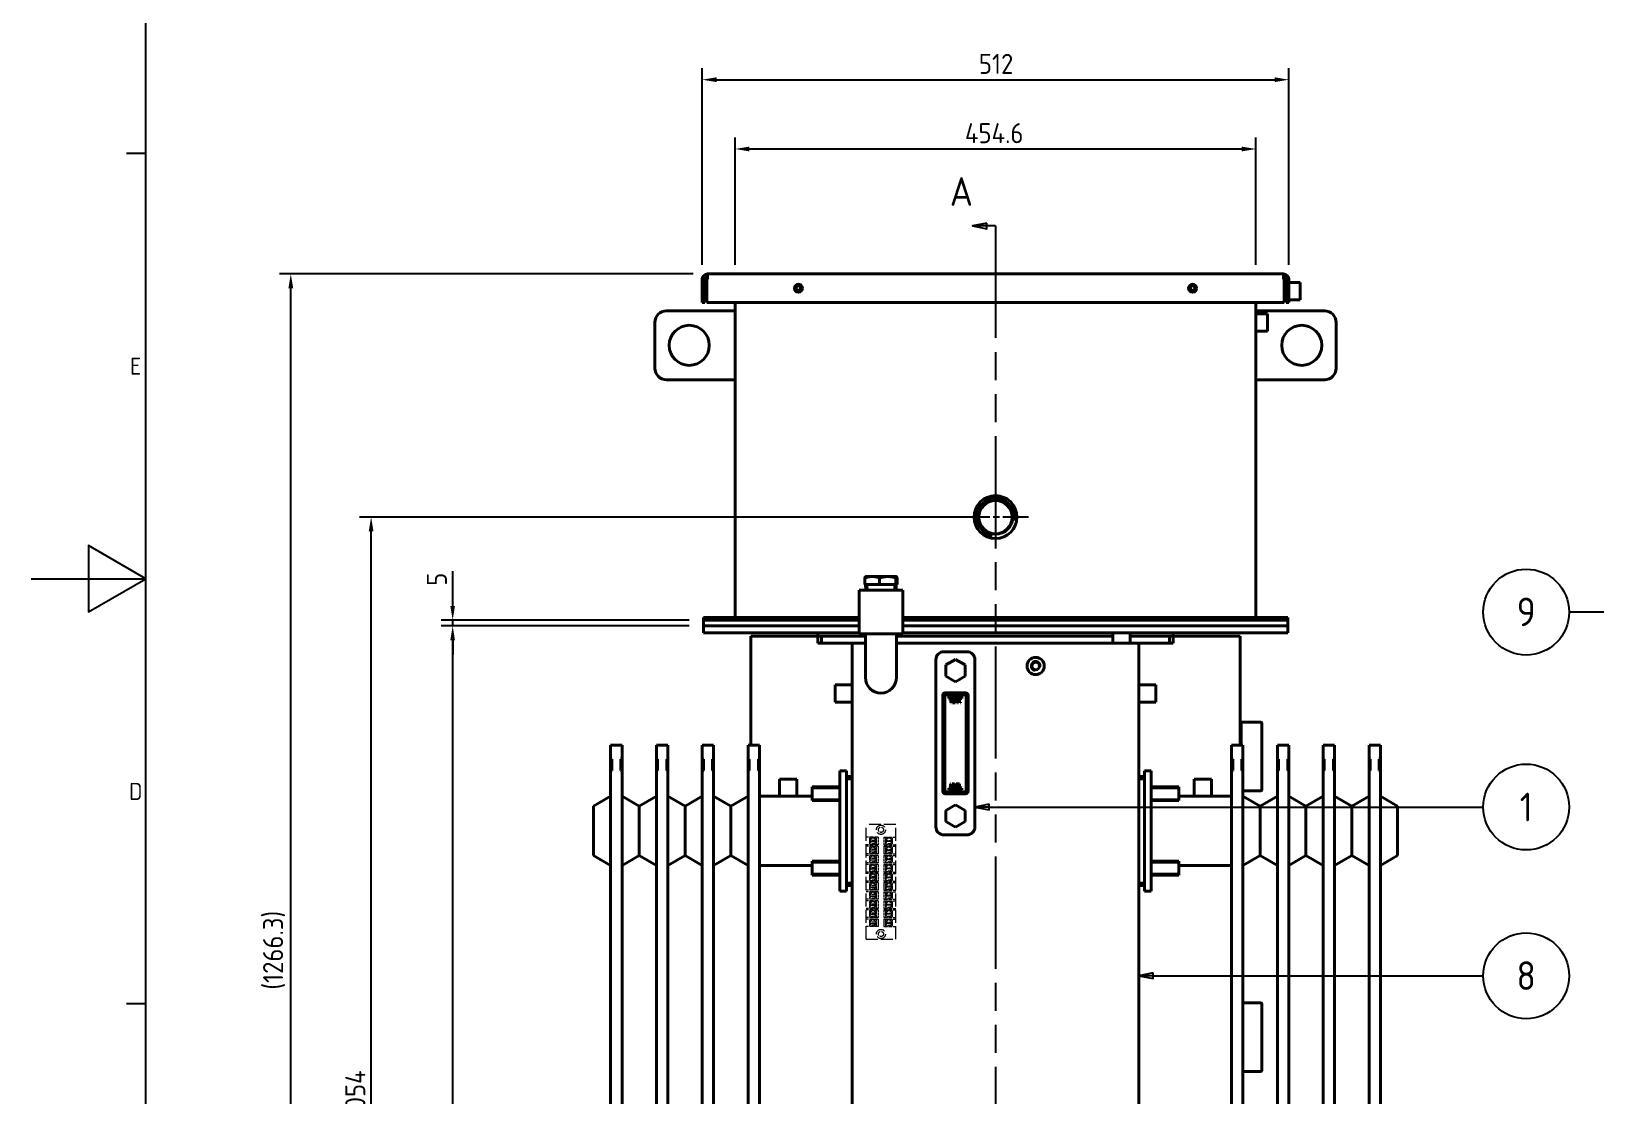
# Model space of a CAD drawing. Header units: millimetres. Extents: x 0 to 4205, y 0 to 2970.
# Drawn here: x 0 to 1365, y 1034 to 1963 of the extents above; entities that cross this region are included whole.
import ezdxf

# ---------------------------------------------------------------- set-up
doc = ezdxf.new("R2010")
doc.units = ezdxf.units.MM
doc.header["$LTSCALE"] = 5
for name, pattern in [('CHAIN', [0.3543, 0.2362, -0.0295, 0.0591, -0.0295]), ('DASHED', [0.2067, 0.1654, -0.0413]), ('DOUBLE_DASH_CHAIN', [1.2403, 0.6614, -0.0827, 0.1654, -0.0827, 0.1654, -0.0827])]:
    doc.linetypes.add(name, pattern=pattern)
doc.layers.get('0').update_dxf_attribs({"color": 3, "lineweight": 25})
for name, color, linetype, lineweight in [('가려진 것(ISO)', 2, 'DASHED', 18), ('가시적인 것(ISO)', 3, 'Continuous', 40), ('가시적인 좁은 것(ISO)', 3, 'Continuous', 35), ('경계(ISO)', 7, 'Continuous', 25), ('기호(ISO)', 5, 'Continuous', 25), ('단면선(ISO)', 7, 'CHAIN', 25), ('중심 표식(ISO)', 1, 'Continuous', 25), ('치수(ISO)', 2, 'Continuous', 25)]:
    doc.layers.add(name, color=color, linetype=linetype, lineweight=lineweight)
doc.styles.add('문자 텍스트_M2B', font='isocp.shx')
doc.styles.add('부품번호텍스트_PSTEK_POSCO', font='isocp.shx')
doc.styles.add('치수 텍스트_PSTEK_POSCO', font='isocp.shx')
doc.dimstyles.new('치수_PSTEK_POSCO', dxfattribs={"dimscale": 5, "dimtxt": 3.5, "dimasz": 2.5, "dimexe": 2, "dimexo": 2.5, "dimgap": 1, "dimtad": 1, "dimrnd": 1e-08, "dimdsep": 46, "dimtxsty": '치수 텍스트_PSTEK_POSCO', "dimcen": 0.09, "dimdle": 10, "dimclrd": 7, "dimclre": 7, "dimclrt": 2, "dimadec": 1, "dimazin": 2, "dimtfac": 1, "dimtmove": 0, "dimatfit": 3, "dimfxl": 0, "dimtolj": 1, "dimlwd": -1, "dimlwe": -1, "dimarcsym": 0})

# ---------------------------------------------------------------- blocks, each defined once
blk = doc.blocks.new('경계 Default Border')
at = {"layer": '경계(ISO)'}
for p, q in [((20, 371.25), (16.6, 371.25)), ((20, 222.75), (16.6, 222.75))]:
    blk.add_line(p, q, dxfattribs=at)
at = {"layer": '경계(ISO)', "flags": 128}
for points in [[(20, 20), (20, 574), (821, 574), (821, 20), (20, 20)], [(0, 297), (20, 297), (10, 302.77), (10, 291.23), (20, 297)]]:
    blk.add_lwpolyline(points, dxfattribs=at)
at = {"layer": '경계(ISO)', "color": 2, "char_height": 3, "attachment_point": 7, "style": '문자 텍스트_M2B'}
for s, insert in [('E', (17.24, 332.6)), ('D', (17.08, 258.35))]:
    blk.add_mtext(s, dxfattribs=dict(at, insert=insert))
blk = doc.blocks.new('2dTransSection0')
at = {"layer": '단면선(ISO)', "linetype": 'Continuous'}
for p, q in [((166.82, 359.11), (164.32, 358.61)), ((166.82, 358.61), (164.32, 358.61)), ((164.32, 358.61), (166.82, 358.11)), ((166.82, 358.11), (166.82, 359.11)), ((168.32, 358.61), (166.82, 358.61)), ((168.32, 358.61), (168.32, 354.65)), ((168.32, 94.29), (168.32, 90.32)), ((166.82, 90.82), (164.32, 90.32)), ((166.82, 90.32), (164.32, 90.32)), ((164.32, 90.32), (166.82, 89.82)), ((166.82, 89.82), (166.82, 90.82)), ((168.32, 90.32), (166.82, 90.32))]:
    blk.add_line(p, q, dxfattribs=at)
at = {"layer": '단면선(ISO)', "linetype": 'DOUBLE_DASH_CHAIN', "ltscale": 5.919828}
blk.add_line((168.32, 358.61), (168.32, 90.32), dxfattribs=at)
at = {"layer": '단면선(ISO)', "linetype": 'Continuous', "flags": 128}
for points in [[(166.82, 359.11), (164.32, 358.61), (166.82, 358.11), (166.82, 359.11)], [(166.82, 90.82), (164.32, 90.32), (166.82, 89.82), (166.82, 90.82)]]:
    blk.add_lwpolyline(points, dxfattribs=at)
at = {"layer": '단면선(ISO)'}
for points in [[(166.82, 359.11), (164.32, 358.61), (166.82, 358.11), (166.82, 359.11)], [(166.82, 90.82), (164.32, 90.32), (166.82, 89.82), (166.82, 90.82)]]:
    blk.add_solid(points, dxfattribs=at)
at = {"layer": '단면선(ISO)', "char_height": 5, "attachment_point": 7, "style": '부품번호텍스트_PSTEK_POSCO'}
for insert in [(160.34, 362.11), (159.72, 88.38)]:
    blk.add_mtext('A', dxfattribs=dict(at, insert=insert))
blk = doc.blocks.new('*D27')
at = {"layer": 'Defpoints', "color": 0, "transparency": 16777216}
for p in [(367.8, 1443.8), (586.6, 1443.8), (549.6, 574.8)]:
    blk.add_point(p, dxfattribs=at)
at = {"layer": '치수(ISO)', "color": 7, "transparency": 16777216}
for p, q in [((574.1, 1443.8), (357.8, 1443.8)), ((367.8, 587.3), (367.8, 1431.3)), ((537.1, 574.8), (357.8, 574.8))]:
    blk.add_line(p, q, dxfattribs=at)
for points in [[(365.7, 1431.3), (369.8, 1431.3), (367.8, 1443.8)], [(365.7, 587.3), (369.8, 587.3), (367.8, 574.8)]]:
    blk.add_solid(points, dxfattribs=at)
at = {"layer": '치수(ISO)', "color": 2, "transparency": 16777216, "insert": (354, 942.9), "char_height": 17.5, "attachment_point": 4, "rotation": 90, "style": '치수 텍스트_PSTEK_POSCO'}
blk.add_mtext('\\A1;869', dxfattribs=at)
blk = doc.blocks.new('*D28')
at = {"layer": 'Defpoints', "color": 0, "transparency": 16777216}
for p in [(367.8, 1448.8), (586.6, 1448.8), (586.6, 1443.8)]:
    blk.add_point(p, dxfattribs=at)
at = {"layer": '치수(ISO)', "color": 7, "transparency": 16777216}
for p, q in [((367.8, 1461.3), (367.8, 1491.5)), ((574.1, 1448.8), (357.8, 1448.8)), ((367.8, 1443.8), (367.8, 1448.8)), ((574.1, 1443.8), (357.8, 1443.8)), ((367.8, 1431.3), (367.8, 1418.8))]:
    blk.add_line(p, q, dxfattribs=at)
for points in [[(365.7, 1461.3), (369.8, 1461.3), (367.8, 1448.8)], [(365.7, 1431.3), (369.8, 1431.3), (367.8, 1443.8)]]:
    blk.add_solid(points, dxfattribs=at)
at = {"layer": '치수(ISO)', "color": 2, "transparency": 16777216, "insert": (354, 1478.8), "char_height": 17.5, "attachment_point": 4, "rotation": 90, "style": '치수 텍스트_PSTEK_POSCO'}
blk.add_mtext('\\A1;5', dxfattribs=at)
blk = doc.blocks.new('*D41')
at = {"layer": 'Defpoints', "color": 0, "transparency": 16777216}
for p in [(226.5, 1751.1), (590.2, 1751.1), (541.6, 484.8)]:
    blk.add_point(p, dxfattribs=at)
at = {"layer": '치수(ISO)', "color": 7, "transparency": 16777216}
for p, q in [((577.7, 1751.1), (216.5, 1751.1)), ((226.5, 497.3), (226.5, 1738.6)), ((529.1, 484.8), (216.5, 484.8))]:
    blk.add_line(p, q, dxfattribs=at)
for points in [[(224.4, 1738.6), (228.6, 1738.6), (226.5, 1751.1)], [(224.4, 497.3), (228.6, 497.3), (226.5, 484.8)]]:
    blk.add_solid(points, dxfattribs=at)
at = {"layer": '치수(ISO)', "color": 2, "transparency": 16777216, "insert": (211.9, 1126.2), "char_height": 17.5, "attachment_point": 4, "rotation": 90, "style": '치수 텍스트_PSTEK_POSCO'}
blk.add_mtext('\\A1;(1266.3)', dxfattribs=at)
blk = doc.blocks.new('*D43')
at = {"layer": 'Defpoints', "color": 0, "transparency": 16777216}
for p in [(1068.9, 1860.2), (614.3, 1746.5), (1068.9, 1746.5)]:
    blk.add_point(p, dxfattribs=at)
at = {"layer": '치수(ISO)', "color": 7, "transparency": 16777216}
for p, q in [((614.3, 1759), (614.3, 1870.2)), ((626.8, 1860.2), (1056.4, 1860.2)), ((1068.9, 1759), (1068.9, 1870.2))]:
    blk.add_line(p, q, dxfattribs=at)
for points in [[(626.8, 1862.3), (626.8, 1858.1), (614.3, 1860.2)], [(1056.4, 1862.3), (1056.4, 1858.1), (1068.9, 1860.2)]]:
    blk.add_solid(points, dxfattribs=at)
at = {"layer": '치수(ISO)', "color": 2, "transparency": 16777216, "insert": (814.9, 1874), "char_height": 17.5, "attachment_point": 4, "style": '치수 텍스트_PSTEK_POSCO'}
blk.add_mtext('\\A1;454.6', dxfattribs=at)
blk = doc.blocks.new('*D44')
at = {"layer": 'Defpoints', "color": 0, "transparency": 16777216}
for p in [(1097.6, 1920.7), (585.6, 1746.5), (1097.6, 1746.5)]:
    blk.add_point(p, dxfattribs=at)
at = {"layer": '치수(ISO)', "color": 7, "transparency": 16777216}
for p, q in [((585.6, 1759), (585.6, 1930.7)), ((1097.6, 1759), (1097.6, 1930.7)), ((598.1, 1920.7), (1085.1, 1920.7))]:
    blk.add_line(p, q, dxfattribs=at)
for points in [[(598.1, 1922.8), (598.1, 1918.6), (585.6, 1920.7)], [(1085.1, 1922.8), (1085.1, 1918.6), (1097.6, 1920.7)]]:
    blk.add_solid(points, dxfattribs=at)
at = {"layer": '치수(ISO)', "color": 2, "transparency": 16777216, "insert": (827.1, 1934.5), "char_height": 17.5, "attachment_point": 4, "style": '치수 텍스트_PSTEK_POSCO'}
blk.add_mtext('\\A1;512', dxfattribs=at)
blk = doc.blocks.new('*D47')
at = {"layer": 'Defpoints', "color": 0, "transparency": 16777216}
for p in [(296.6, 1538.8), (841.6, 1538.8), (541.6, 484.8)]:
    blk.add_point(p, dxfattribs=at)
at = {"layer": '치수(ISO)', "color": 7, "transparency": 16777216}
for p, q in [((829.1, 1538.8), (286.6, 1538.8)), ((296.6, 497.3), (296.6, 1526.3)), ((529.1, 484.8), (286.6, 484.8))]:
    blk.add_line(p, q, dxfattribs=at)
for points in [[(294.5, 1526.3), (298.7, 1526.3), (296.6, 1538.8)], [(294.5, 497.3), (298.7, 497.3), (296.6, 484.8)]]:
    blk.add_solid(points, dxfattribs=at)
at = {"layer": '치수(ISO)', "color": 2, "transparency": 16777216, "insert": (282.8, 1013.8), "char_height": 17.5, "attachment_point": 4, "rotation": 90, "style": '치수 텍스트_PSTEK_POSCO'}
blk.add_mtext('\\A1;1054', dxfattribs=at)

msp = doc.modelspace()

# ---------------------------------------------------------------- linework, layer by layer
at = {"layer": '가려진 것(ISO)', "ltscale": 12.578616}
for p, q in [((754.588, 1270.262), (728.588, 1270.262)), ((728.588, 1170.262), (754.588, 1170.262))]:
    msp.add_line(p, q, dxfattribs=at)
at = {"layer": '가려진 것(ISO)', "ltscale": 13.822656}
for p, q in [((728.588, 1170.262), (728.588, 1270.262)), ((754.588, 1170.262), (754.588, 1270.262))]:
    msp.add_line(p, q, dxfattribs=at)
at = {"layer": '가려진 것(ISO)', "ltscale": 4.037857}
for p, q in [((739.188, 1259.262), (728.588, 1259.262)), ((743.988, 1259.262), (754.588, 1259.262)), ((739.188, 1252.662), (728.588, 1252.662)), ((739.188, 1251.329), (728.588, 1251.329)), ((739.188, 1244.729), (728.588, 1244.729)), ((739.188, 1243.395), (728.588, 1243.395)), ((743.988, 1252.662), (754.588, 1252.662)), ((743.988, 1251.329), (754.588, 1251.329)), ((743.988, 1244.729), (754.588, 1244.729)), ((743.988, 1243.395), (754.588, 1243.395)), ((739.188, 1236.795), (728.588, 1236.795)), ((739.188, 1235.462), (728.588, 1235.462)), ((743.988, 1236.795), (754.588, 1236.795)), ((743.988, 1235.462), (754.588, 1235.462)), ((739.188, 1228.862), (728.588, 1228.862)), ((739.188, 1227.529), (728.588, 1227.529)), ((739.188, 1220.929), (728.588, 1220.929)), ((739.188, 1219.595), (728.588, 1219.595)), ((743.988, 1228.862), (754.588, 1228.862)), ((743.988, 1227.529), (754.588, 1227.529)), ((743.988, 1220.929), (754.588, 1220.929)), ((743.988, 1219.595), (754.588, 1219.595)), ((739.188, 1212.995), (728.588, 1212.995)), ((739.188, 1211.662), (728.588, 1211.662)), ((739.188, 1205.062), (728.588, 1205.062)), ((739.188, 1203.729), (728.588, 1203.729)), ((743.988, 1212.995), (754.588, 1212.995)), ((743.988, 1211.662), (754.588, 1211.662)), ((743.988, 1205.062), (754.588, 1205.062)), ((743.988, 1203.729), (754.588, 1203.729)), ((739.188, 1197.129), (728.588, 1197.129)), ((739.188, 1195.795), (728.588, 1195.795)), ((739.188, 1189.195), (728.588, 1189.195)), ((743.988, 1197.129), (754.588, 1197.129)), ((743.988, 1195.795), (754.588, 1195.795)), ((743.988, 1189.195), (754.588, 1189.195)), ((739.188, 1187.862), (728.588, 1187.862)), ((739.188, 1181.262), (728.588, 1181.262)), ((743.988, 1187.862), (754.588, 1187.862)), ((743.988, 1181.262), (754.588, 1181.262))]:
    msp.add_line(p, q, dxfattribs=at)
at = {"layer": '가려진 것(ISO)', "ltscale": 1.752221}
for p, q in [((731.588, 1258.262), (731.588, 1253.662)), ((737.588, 1253.662), (737.588, 1258.262)), ((745.588, 1258.262), (745.588, 1253.662)), ((751.588, 1253.662), (751.588, 1258.262)), ((731.588, 1250.328), (731.588, 1245.728)), ((737.588, 1245.728), (737.588, 1250.328)), ((745.588, 1250.328), (745.588, 1245.728)), ((751.588, 1245.728), (751.588, 1250.328)), ((731.588, 1242.395), (731.588, 1237.795)), ((731.588, 1234.462), (731.588, 1229.862)), ((737.588, 1237.795), (737.588, 1242.395)), ((737.588, 1229.862), (737.588, 1234.462)), ((745.588, 1242.395), (745.588, 1237.795)), ((745.588, 1234.462), (745.588, 1229.862)), ((751.588, 1237.795), (751.588, 1242.395)), ((751.588, 1229.862), (751.588, 1234.462)), ((731.588, 1226.529), (731.588, 1221.929)), ((731.588, 1218.595), (731.588, 1213.995)), ((737.588, 1221.929), (737.588, 1226.529)), ((737.588, 1213.995), (737.588, 1218.595)), ((745.588, 1226.529), (745.588, 1221.929)), ((745.588, 1218.595), (745.588, 1213.995)), ((751.588, 1221.929), (751.588, 1226.529)), ((751.588, 1213.995), (751.588, 1218.595)), ((731.588, 1210.662), (731.588, 1206.062)), ((731.588, 1202.729), (731.588, 1198.129)), ((737.588, 1206.062), (737.588, 1210.662)), ((737.588, 1198.129), (737.588, 1202.729)), ((745.588, 1210.662), (745.588, 1206.062)), ((745.588, 1202.729), (745.588, 1198.129)), ((751.588, 1206.062), (751.588, 1210.662)), ((751.588, 1198.129), (751.588, 1202.729)), ((731.588, 1194.795), (731.588, 1190.195)), ((737.588, 1190.195), (737.588, 1194.795)), ((745.588, 1194.795), (745.588, 1190.195)), ((751.588, 1190.195), (751.588, 1194.795)), ((731.588, 1186.862), (731.588, 1182.262)), ((737.588, 1182.262), (737.588, 1186.862)), ((745.588, 1186.862), (745.588, 1182.262)), ((751.588, 1182.262), (751.588, 1186.862))]:
    msp.add_line(p, q, dxfattribs=at)
at = {"layer": '가려진 것(ISO)', "ltscale": 1.904597}
for p, q in [((737.088, 1258.762), (732.088, 1258.762)), ((751.088, 1258.762), (746.088, 1258.762)), ((732.088, 1253.162), (737.088, 1253.162)), ((737.088, 1250.828), (732.088, 1250.828)), ((732.088, 1245.228), (737.088, 1245.228)), ((737.088, 1242.895), (732.088, 1242.895)), ((746.088, 1253.162), (751.088, 1253.162)), ((751.088, 1250.828), (746.088, 1250.828)), ((746.088, 1245.228), (751.088, 1245.228)), ((751.088, 1242.895), (746.088, 1242.895)), ((732.088, 1237.295), (737.088, 1237.295)), ((737.088, 1234.962), (732.088, 1234.962)), ((732.088, 1229.362), (737.088, 1229.362)), ((746.088, 1237.295), (751.088, 1237.295)), ((751.088, 1234.962), (746.088, 1234.962)), ((746.088, 1229.362), (751.088, 1229.362)), ((737.088, 1227.029), (732.088, 1227.029)), ((732.088, 1221.429), (737.088, 1221.429)), ((737.088, 1219.095), (732.088, 1219.095)), ((751.088, 1227.029), (746.088, 1227.029)), ((746.088, 1221.429), (751.088, 1221.429)), ((751.088, 1219.095), (746.088, 1219.095)), ((732.088, 1213.495), (737.088, 1213.495)), ((737.088, 1211.162), (732.088, 1211.162)), ((732.088, 1205.562), (737.088, 1205.562)), ((737.088, 1203.229), (732.088, 1203.229)), ((746.088, 1213.495), (751.088, 1213.495)), ((751.088, 1211.162), (746.088, 1211.162)), ((746.088, 1205.562), (751.088, 1205.562)), ((751.088, 1203.229), (746.088, 1203.229)), ((732.088, 1197.629), (737.088, 1197.629)), ((737.088, 1195.295), (732.088, 1195.295)), ((732.088, 1189.695), (737.088, 1189.695)), ((746.088, 1197.629), (751.088, 1197.629)), ((751.088, 1195.295), (746.088, 1195.295)), ((746.088, 1189.695), (751.088, 1189.695)), ((737.088, 1187.362), (732.088, 1187.362)), ((732.088, 1181.762), (737.088, 1181.762)), ((751.088, 1187.362), (746.088, 1187.362)), ((746.088, 1181.762), (751.088, 1181.762))]:
    msp.add_line(p, q, dxfattribs=at)
at = {"layer": '가려진 것(ISO)', "ltscale": 1.866114}
for p, q in [((737.038, 1256.462), (732.139, 1256.462)), ((746.139, 1256.462), (751.038, 1256.462)), ((732.139, 1255.462), (737.038, 1255.462)), ((737.038, 1248.528), (732.139, 1248.528)), ((732.139, 1247.528), (737.038, 1247.528)), ((751.038, 1255.462), (746.139, 1255.462)), ((746.139, 1248.528), (751.038, 1248.528)), ((751.038, 1247.528), (746.139, 1247.528)), ((737.038, 1240.595), (732.139, 1240.595)), ((732.139, 1239.595), (737.038, 1239.595)), ((737.038, 1232.662), (732.139, 1232.662)), ((732.139, 1231.662), (737.038, 1231.662)), ((746.139, 1240.595), (751.038, 1240.595)), ((751.038, 1239.595), (746.139, 1239.595)), ((746.139, 1232.662), (751.038, 1232.662)), ((751.038, 1231.662), (746.139, 1231.662)), ((737.038, 1224.729), (732.139, 1224.729)), ((732.139, 1223.729), (737.038, 1223.729)), ((737.038, 1216.795), (732.139, 1216.795)), ((732.139, 1215.795), (737.038, 1215.795)), ((746.139, 1224.729), (751.038, 1224.729)), ((751.038, 1223.729), (746.139, 1223.729)), ((746.139, 1216.795), (751.038, 1216.795)), ((751.038, 1215.795), (746.139, 1215.795)), ((737.038, 1208.862), (732.139, 1208.862)), ((732.139, 1207.862), (737.038, 1207.862)), ((746.139, 1208.862), (751.038, 1208.862)), ((751.038, 1207.862), (746.139, 1207.862)), ((737.038, 1200.929), (732.139, 1200.929)), ((732.139, 1199.929), (737.038, 1199.929)), ((737.038, 1192.995), (732.139, 1192.995)), ((732.139, 1191.995), (737.038, 1191.995)), ((746.139, 1200.929), (751.038, 1200.929)), ((751.038, 1199.929), (746.139, 1199.929)), ((746.139, 1192.995), (751.038, 1192.995)), ((751.038, 1191.995), (746.139, 1191.995)), ((737.038, 1185.062), (732.139, 1185.062)), ((732.139, 1184.062), (737.038, 1184.062)), ((746.139, 1185.062), (751.038, 1185.062)), ((751.038, 1184.062), (746.139, 1184.062))]:
    msp.add_line(p, q, dxfattribs=at)
at = {"layer": '가려진 것(ISO)', "ltscale": 2.5141}
for p, q in [((739.188, 1259.262), (739.188, 1252.662)), ((743.988, 1259.262), (743.988, 1252.662)), ((739.188, 1251.329), (739.188, 1244.729)), ((739.188, 1243.395), (739.188, 1236.795)), ((743.988, 1251.329), (743.988, 1244.729)), ((743.988, 1243.395), (743.988, 1236.795)), ((739.188, 1235.462), (739.188, 1228.862)), ((743.988, 1235.462), (743.988, 1228.862)), ((739.188, 1227.529), (739.188, 1220.929)), ((739.188, 1219.595), (739.188, 1212.995)), ((743.988, 1227.529), (743.988, 1220.929)), ((743.988, 1219.595), (743.988, 1212.995)), ((739.188, 1211.662), (739.188, 1205.062)), ((739.188, 1203.729), (739.188, 1197.129)), ((743.988, 1211.662), (743.988, 1205.062)), ((743.988, 1203.729), (743.988, 1197.129)), ((739.188, 1195.795), (739.188, 1189.195)), ((743.988, 1195.795), (743.988, 1189.195)), ((739.188, 1187.862), (739.188, 1181.262)), ((743.988, 1187.862), (743.988, 1181.262))]:
    msp.add_line(p, q, dxfattribs=at)
at = {"layer": '가려진 것(ISO)', "ltscale": 5.983681}
for centre in [(734.588, 1255.962), (748.588, 1255.962), (734.588, 1248.028), (734.588, 1240.095), (748.588, 1248.028), (748.588, 1240.095), (734.588, 1232.162), (748.588, 1232.162), (734.588, 1224.229), (734.588, 1216.295), (748.588, 1224.229), (748.588, 1216.295), (734.588, 1208.362), (734.588, 1200.429), (748.588, 1208.362), (748.588, 1200.429), (734.588, 1192.495), (748.588, 1192.495), (734.588, 1184.562), (748.588, 1184.562)]:
    msp.add_circle(centre, 2.5, dxfattribs=at)
at = {"layer": '가려진 것(ISO)', "ltscale": 12.159042}
for centre in [(741.588, 1265.762), (741.588, 1174.762)]:
    msp.add_circle(centre, 4, dxfattribs=at)
at = {"layer": '가려진 것(ISO)', "ltscale": 5.385303}
for centre in [(741.588, 1265.762), (741.588, 1174.762)]:
    msp.add_circle(centre, 2.25, dxfattribs=at)
at = {"layer": '가려진 것(ISO)', "ltscale": 0.299089}
for centre, start, end in [((732.088, 1258.262), 90, 180), ((737.088, 1258.262), 0, 90), ((746.088, 1258.262), 90, 180), ((751.088, 1258.262), 0, 90), ((732.088, 1253.662), 180, 270), ((732.088, 1250.328), 90, 180), ((732.088, 1245.728), 180, 270), ((732.088, 1242.395), 90, 180), ((737.088, 1253.662), 270, 0), ((737.088, 1250.328), 0, 90), ((737.088, 1245.728), 270, 0), ((737.088, 1242.395), 0, 90), ((746.088, 1253.662), 180, 270), ((746.088, 1250.328), 90, 180), ((746.088, 1245.728), 180, 270), ((746.088, 1242.395), 90, 180), ((751.088, 1253.662), 270, 0), ((751.088, 1250.328), 0, 90), ((751.088, 1245.728), 270, 0), ((751.088, 1242.395), 0, 90), ((732.088, 1237.795), 180, 270), ((732.088, 1234.462), 90, 180), ((732.088, 1229.862), 180, 270), ((737.088, 1237.795), 270, 0), ((737.088, 1234.462), 0, 90), ((737.088, 1229.862), 270, 0), ((746.088, 1237.795), 180, 270), ((746.088, 1234.462), 90, 180), ((746.088, 1229.862), 180, 270), ((751.088, 1237.795), 270, 0), ((751.088, 1234.462), 0, 90), ((751.088, 1229.862), 270, 0), ((732.088, 1226.529), 90, 180), ((732.088, 1221.929), 180, 270), ((732.088, 1218.595), 90, 180), ((737.088, 1226.529), 0, 90), ((737.088, 1221.929), 270, 0), ((737.088, 1218.595), 0, 90), ((746.088, 1226.529), 90, 180), ((746.088, 1221.929), 180, 270), ((746.088, 1218.595), 90, 180), ((751.088, 1226.529), 0, 90), ((751.088, 1221.929), 270, 0), ((751.088, 1218.595), 0, 90), ((732.088, 1213.995), 180, 270), ((732.088, 1210.662), 90, 180), ((732.088, 1206.062), 180, 270), ((732.088, 1202.729), 90, 180), ((737.088, 1213.995), 270, 0), ((737.088, 1210.662), 0, 90), ((737.088, 1206.062), 270, 0), ((737.088, 1202.729), 0, 90), ((746.088, 1213.995), 180, 270), ((746.088, 1210.662), 90, 180), ((746.088, 1206.062), 180, 270), ((746.088, 1202.729), 90, 180), ((751.088, 1213.995), 270, 0), ((751.088, 1210.662), 0, 90), ((751.088, 1206.062), 270, 0), ((751.088, 1202.729), 0, 90), ((732.088, 1198.129), 180, 270), ((732.088, 1194.795), 90, 180), ((732.088, 1190.195), 180, 270), ((737.088, 1198.129), 270, 0), ((737.088, 1194.795), 0, 90), ((737.088, 1190.195), 270, 0), ((746.088, 1198.129), 180, 270), ((746.088, 1194.795), 90, 180), ((746.088, 1190.195), 180, 270), ((751.088, 1198.129), 270, 0), ((751.088, 1194.795), 0, 90), ((751.088, 1190.195), 270, 0), ((732.088, 1186.862), 90, 180), ((732.088, 1182.262), 180, 270), ((737.088, 1186.862), 0, 90), ((737.088, 1182.262), 270, 0), ((746.088, 1186.862), 90, 180), ((746.088, 1182.262), 180, 270), ((751.088, 1186.862), 0, 90), ((751.088, 1182.262), 270, 0)]:
    msp.add_arc(centre, 0.5, start, end, dxfattribs=at)
at = {"layer": '가시적인 것(ISO)'}
for p, q in [((589.588, 1748.762), (589.588, 1746.462)), ((590.188, 1748.762), (589.588, 1748.762)), ((590.188, 1751.062), (590.188, 1746.462)), ((590.188, 1751.062), (1092.988, 1751.062)), ((1092.988, 1746.462), (1092.988, 1751.062)), ((1093.588, 1748.762), (1092.988, 1748.762)), ((1093.588, 1748.762), (1093.588, 1746.462)), ((587.888, 1746.462), (585.588, 1746.462)), ((585.588, 1746.462), (585.588, 1726.062)), ((587.888, 1746.462), (587.888, 1726.062)), ((589.515, 1726.062), (589.515, 1746.462)), ((589.515, 1746.462), (590.188, 1746.462)), ((1092.988, 1746.462), (1093.662, 1746.462)), ((1093.662, 1746.462), (1093.662, 1726.062)), ((1095.288, 1746.462), (1095.288, 1726.062)), ((1095.288, 1746.462), (1097.588, 1746.462)), ((1097.588, 1726.062), (1097.588, 1746.462)), ((1097.588, 1743.562), (1107.588, 1743.562)), ((1107.588, 1728.562), (1107.588, 1743.562)), ((587.888, 1726.062), (585.588, 1726.062)), ((1093.662, 1726.062), (589.515, 1726.062)), ((614.288, 1451.062), (614.288, 1726.062)), ((1068.888, 1451.062), (1068.888, 1726.062)), ((1095.288, 1726.062), (1097.588, 1726.062)), ((1097.588, 1728.562), (1107.588, 1728.562)), ((544.288, 1668.762), (544.288, 1708.762)), ((554.288, 1718.762), (614.288, 1718.762)), ((1128.888, 1718.762), (1068.888, 1718.762)), ((1068.888, 1716.262), (1078.888, 1716.262)), ((1078.888, 1701.262), (1078.888, 1716.262)), ((1138.888, 1668.762), (1138.888, 1708.762)), ((1068.888, 1701.262), (1078.888, 1701.262)), ((614.288, 1658.762), (554.288, 1658.762)), ((1068.888, 1658.762), (1128.888, 1658.762)), ((760.588, 1474.862), (722.588, 1474.862)), ((722.588, 1436.862), (722.588, 1474.862)), ((727.567, 1479.862), (727.567, 1485.656)), ((740.477, 1479.862), (727.567, 1479.862)), ((728.088, 1486.862), (728.054, 1486.842)), ((734.022, 1486.862), (728.088, 1486.862)), ((728.383, 1474.862), (728.227, 1479.862)), ((747.488, 1486.862), (734.022, 1486.862)), ((740.477, 1479.862), (740.477, 1485.656)), ((754.498, 1479.862), (740.477, 1479.862)), ((755.054, 1486.862), (747.488, 1486.862)), ((754.498, 1479.862), (754.498, 1485.656)), ((755.609, 1479.862), (754.498, 1479.862)), ((754.793, 1474.862), (754.949, 1479.862)), ((755.088, 1486.862), (755.054, 1486.862)), ((755.088, 1486.862), (755.123, 1486.842)), ((755.609, 1479.862), (755.609, 1485.656)), ((760.588, 1436.862), (760.588, 1474.862)), ((586.588, 1448.762), (586.588, 1451.062)), ((722.588, 1451.062), (586.588, 1451.062)), ((586.588, 1443.762), (586.588, 1448.762)), ((722.588, 1448.762), (586.588, 1448.762)), ((722.588, 1448.762), (586.588, 1448.762)), ((1096.588, 1451.062), (760.588, 1451.062)), ((1096.588, 1448.762), (760.588, 1448.762)), ((1096.588, 1448.762), (760.588, 1448.762)), ((1096.588, 1448.762), (1096.588, 1451.062)), ((1096.588, 1443.762), (1096.588, 1448.762)), ((722.588, 1443.762), (586.588, 1443.762)), ((586.588, 1437.762), (586.588, 1443.762)), ((722.588, 1443.762), (586.588, 1443.762)), ((586.588, 1437.762), (722.588, 1437.762)), ((628.088, 1434.762), (686.588, 1434.762)), ((628.088, 1339.762), (628.088, 1434.762)), ((686.588, 1437.762), (686.588, 1434.762)), ((727.988, 1434.762), (686.588, 1434.762)), ((686.588, 1434.762), (686.588, 1428.762)), ((689.588, 1428.762), (689.588, 1434.762)), ((727.988, 1434.762), (689.588, 1434.762)), ((722.588, 1436.862), (760.588, 1436.862)), ((727.988, 1436.862), (727.988, 1398.762)), ((755.188, 1398.762), (755.188, 1436.862)), ((944.088, 1434.762), (755.188, 1434.762)), ((944.088, 1434.762), (755.188, 1434.762)), ((1096.588, 1443.762), (760.588, 1443.762)), ((1096.588, 1443.762), (760.588, 1443.762)), ((760.588, 1437.762), (1096.588, 1437.762)), ((944.088, 1428.762), (944.088, 1437.762)), ((959.088, 1428.762), (959.088, 1437.762)), ((996.588, 1434.762), (959.088, 1434.762)), ((993.588, 1434.762), (959.088, 1434.762)), ((993.588, 1434.762), (993.588, 1428.762)), ((996.588, 1437.762), (996.588, 1434.762)), ((996.588, 1434.762), (1055.088, 1434.762)), ((996.588, 1428.762), (996.588, 1434.762)), ((1055.088, 1434.762), (1055.088, 1339.762)), ((1096.588, 1437.762), (1096.588, 1443.762)), ((686.588, 1428.762), (689.588, 1428.762)), ((689.588, 1428.762), (727.988, 1428.762)), ((716.588, 579.262), (716.588, 1428.762)), ((755.188, 1428.762), (944.088, 1428.762)), ((816.588, 1421.262), (796.588, 1421.262)), ((944.088, 1428.762), (959.088, 1428.762)), ((959.088, 1428.762), (993.588, 1428.762)), ((966.588, 579.262), (966.588, 1428.762)), ((993.588, 1428.762), (996.588, 1428.762)), ((789.588, 1414.262), (789.588, 1268.262)), ((806.588, 1414.577), (798.088, 1409.67)), ((798.088, 1409.67), (798.088, 1399.855)), ((815.088, 1409.67), (806.588, 1414.577)), ((815.088, 1399.855), (815.088, 1409.67)), ((823.588, 1268.262), (823.588, 1414.262)), ((798.088, 1399.855), (806.588, 1394.947)), ((806.588, 1394.947), (815.088, 1399.855)), ((701.588, 1392.262), (701.588, 1377.262)), ((716.588, 1392.262), (701.588, 1392.262)), ((795.588, 1299.262), (795.588, 1383.262)), ((797.32, 1383.262), (797.32, 1299.262)), ((797.588, 1385.262), (815.588, 1385.262)), ((815.588, 1383.53), (797.588, 1383.53)), ((800.838, 1382.012), (800.838, 1380.512)), ((812.338, 1382.012), (800.838, 1382.012)), ((800.838, 1380.512), (812.338, 1380.512)), ((801.824, 1379.162), (801.824, 1378.866)), ((803.834, 1379.162), (801.824, 1379.162)), ((803.834, 1378.866), (803.834, 1379.162)), ((805.651, 1379.162), (804.087, 1379.162)), ((804.087, 1379.162), (804.087, 1376.662)), ((805.651, 1378.866), (805.651, 1379.162)), ((806.016, 1379.162), (806.016, 1376.662)), ((806.47, 1379.162), (806.016, 1379.162)), ((807.094, 1377.77), (806.47, 1379.162)), ((807.697, 1379.162), (807.094, 1377.77)), ((808.159, 1379.162), (807.697, 1379.162)), ((808.159, 1376.662), (808.159, 1379.162)), ((808.666, 1379.162), (808.666, 1376.662)), ((809.294, 1379.162), (808.666, 1379.162)), ((812.338, 1380.512), (812.338, 1382.012)), ((815.856, 1299.262), (815.856, 1383.262)), ((817.588, 1383.262), (817.588, 1299.262)), ((981.588, 1392.262), (966.588, 1392.262)), ((981.588, 1392.262), (981.588, 1377.262)), ((716.588, 1377.262), (701.588, 1377.262)), ((801.824, 1378.866), (802.663, 1378.866)), ((802.663, 1378.866), (802.663, 1376.662)), ((802.663, 1376.662), (802.995, 1376.662)), ((802.995, 1378.866), (803.834, 1378.866)), ((802.995, 1376.662), (802.995, 1378.866)), ((804.087, 1376.662), (805.651, 1376.662)), ((804.419, 1378.866), (805.651, 1378.866)), ((804.419, 1378.182), (804.419, 1378.866)), ((805.568, 1378.182), (804.419, 1378.182)), ((804.419, 1377.886), (805.568, 1377.886)), ((804.419, 1376.958), (804.419, 1377.886)), ((805.651, 1376.958), (804.419, 1376.958)), ((805.568, 1377.886), (805.568, 1378.182)), ((805.651, 1376.662), (805.651, 1376.958)), ((806.016, 1376.662), (806.326, 1376.662)), ((806.326, 1378.816), (806.972, 1377.351)), ((806.326, 1376.662), (806.326, 1378.816)), ((806.972, 1377.351), (807.175, 1377.351)), ((807.175, 1377.351), (807.827, 1378.816)), ((807.827, 1378.816), (807.827, 1376.662)), ((807.827, 1376.662), (808.159, 1376.662)), ((808.666, 1376.662), (808.998, 1376.662)), ((808.998, 1377.878), (808.998, 1378.874)), ((808.998, 1378.874), (809.274, 1378.874)), ((809.225, 1377.878), (808.998, 1377.878)), ((808.998, 1377.594), (809.28, 1377.594)), ((808.998, 1376.662), (808.998, 1377.594)), ((810.627, 1377.14), (810.627, 1376.662)), ((811.028, 1377.14), (810.627, 1377.14)), ((810.627, 1376.662), (811.028, 1376.662)), ((811.028, 1376.662), (811.028, 1377.14)), ((981.588, 1377.262), (966.588, 1377.262)), ((1055.088, 1358.762), (1056.088, 1358.762)), ((1056.088, 1359.762), (1067.088, 1359.762)), ((1056.088, 1358.762), (1056.088, 1359.762)), ((1056.088, 1358.762), (1056.088, 1339.762)), ((1067.088, 1359.762), (1073.088, 1359.762)), ((1074.088, 1358.762), (1074.088, 1300.762)), ((505.588, 1339.762), (505.588, 1333.731)), ((505.588, 1339.762), (515.588, 1339.762)), ((515.588, 1333.731), (515.588, 1339.762)), ((545.588, 1339.762), (545.588, 1333.731)), ((545.588, 1339.762), (555.588, 1339.762)), ((555.588, 1333.731), (555.588, 1339.762)), ((585.588, 1339.762), (585.588, 1333.731)), ((585.588, 1339.762), (595.588, 1339.762)), ((595.588, 1333.731), (595.588, 1339.762)), ((625.588, 1339.762), (625.588, 1333.731)), ((625.588, 1339.762), (635.588, 1339.762)), ((635.588, 1333.731), (635.588, 1339.762)), ((1047.588, 1339.762), (1047.588, 1333.731)), ((1057.588, 1339.762), (1047.588, 1339.762)), ((1057.588, 1333.731), (1057.588, 1339.762)), ((1087.588, 1339.762), (1087.588, 1333.731)), ((1097.588, 1339.762), (1087.588, 1339.762)), ((1097.588, 1333.731), (1097.588, 1339.762)), ((1127.588, 1339.762), (1127.588, 1333.731)), ((1137.588, 1339.762), (1127.588, 1339.762)), ((1137.588, 1333.731), (1137.588, 1339.762)), ((1167.588, 1339.762), (1167.588, 1333.731)), ((1177.588, 1339.762), (1167.588, 1339.762)), ((1177.588, 1333.731), (1177.588, 1339.762)), ((505.588, 1327.981), (505.588, 1333.731)), ((505.588, 1327.981), (506.588, 1327.548)), ((505.588, 1317.062), (505.588, 1327.981)), ((506.588, 1327.548), (506.588, 1317.496)), ((514.588, 1327.548), (515.588, 1327.981)), ((514.588, 1317.496), (514.588, 1327.548)), ((515.588, 1333.731), (515.588, 1327.981)), ((515.588, 1327.981), (515.588, 1317.062)), ((545.588, 1327.981), (545.588, 1333.731)), ((545.588, 1327.981), (546.588, 1327.548)), ((545.588, 1317.062), (545.588, 1327.981)), ((546.588, 1327.548), (546.588, 1317.496)), ((554.588, 1327.548), (555.588, 1327.981)), ((554.588, 1317.496), (554.588, 1327.548)), ((555.588, 1333.731), (555.588, 1327.981)), ((555.588, 1327.981), (555.588, 1317.062)), ((585.588, 1327.981), (585.588, 1333.731)), ((585.588, 1327.981), (586.588, 1327.548)), ((585.588, 1317.062), (585.588, 1327.981)), ((586.588, 1327.548), (586.588, 1317.496)), ((594.588, 1327.548), (595.588, 1327.981)), ((594.588, 1317.496), (594.588, 1327.548)), ((595.588, 1333.731), (595.588, 1327.981)), ((595.588, 1327.981), (595.588, 1317.062)), ((625.588, 1327.981), (625.588, 1333.731)), ((625.588, 1327.981), (626.588, 1327.548)), ((625.588, 1317.062), (625.588, 1327.981)), ((626.588, 1327.548), (626.588, 1317.496)), ((634.588, 1327.548), (635.588, 1327.981)), ((634.588, 1317.496), (634.588, 1327.548)), ((635.588, 1333.731), (635.588, 1327.981)), ((635.588, 1327.981), (635.588, 1317.062)), ((1047.588, 1327.981), (1047.588, 1333.731)), ((1047.588, 1327.981), (1048.588, 1327.548)), ((1047.588, 1317.062), (1047.588, 1327.981)), ((1048.588, 1327.548), (1048.588, 1317.496)), ((1056.588, 1327.548), (1057.588, 1327.981)), ((1056.588, 1317.496), (1056.588, 1327.548)), ((1057.588, 1333.731), (1057.588, 1327.981)), ((1057.588, 1327.981), (1057.588, 1317.062)), ((1087.588, 1327.981), (1087.588, 1333.731)), ((1087.588, 1327.981), (1088.588, 1327.548)), ((1087.588, 1317.062), (1087.588, 1327.981)), ((1088.588, 1327.548), (1088.588, 1317.496)), ((1096.588, 1327.548), (1097.588, 1327.981)), ((1096.588, 1317.496), (1096.588, 1327.548)), ((1097.588, 1333.731), (1097.588, 1327.981)), ((1097.588, 1327.981), (1097.588, 1317.062)), ((1127.588, 1327.981), (1127.588, 1333.731)), ((1127.588, 1327.981), (1128.588, 1327.548)), ((1127.588, 1317.062), (1127.588, 1327.981)), ((1128.588, 1327.548), (1128.588, 1317.496)), ((1136.588, 1327.548), (1137.588, 1327.981)), ((1136.588, 1317.496), (1136.588, 1327.548)), ((1137.588, 1333.731), (1137.588, 1327.981)), ((1137.588, 1327.981), (1137.588, 1317.062)), ((1167.588, 1327.981), (1167.588, 1333.731)), ((1167.588, 1327.981), (1168.588, 1327.548)), ((1167.588, 1317.062), (1167.588, 1327.981)), ((1168.588, 1327.548), (1168.588, 1317.496)), ((1176.588, 1327.548), (1177.588, 1327.981)), ((1176.588, 1317.496), (1176.588, 1327.548)), ((1177.588, 1333.731), (1177.588, 1327.981)), ((1177.588, 1327.981), (1177.588, 1317.062)), ((506.588, 1317.496), (505.588, 1317.062)), ((505.588, 1311.22), (505.588, 1317.062)), ((505.588, 1311.22), (505.588, 1287.728)), ((515.588, 1317.062), (514.588, 1317.496)), ((515.588, 1317.062), (515.588, 1311.22)), ((515.588, 1287.728), (515.588, 1311.22)), ((546.588, 1317.496), (545.588, 1317.062)), ((545.588, 1311.22), (545.588, 1317.062)), ((545.588, 1311.22), (545.588, 1287.728)), ((555.588, 1317.062), (554.588, 1317.496)), ((555.588, 1317.062), (555.588, 1311.22)), ((555.588, 1287.728), (555.588, 1311.22)), ((586.588, 1317.496), (585.588, 1317.062)), ((585.588, 1311.22), (585.588, 1317.062)), ((585.588, 1311.22), (585.588, 1287.728)), ((595.588, 1317.062), (594.588, 1317.496)), ((595.588, 1317.062), (595.588, 1311.22)), ((595.588, 1287.728), (595.588, 1311.22)), ((626.588, 1317.496), (625.588, 1317.062)), ((625.588, 1311.22), (625.588, 1317.062)), ((625.588, 1311.22), (625.588, 1287.728)), ((635.588, 1317.062), (634.588, 1317.496)), ((635.588, 1317.062), (635.588, 1311.22)), ((635.588, 1287.728), (635.588, 1311.22)), ((705.588, 1317.262), (705.588, 1312.262)), ((705.588, 1317.262), (711.588, 1317.262)), ((705.588, 1217.262), (705.588, 1312.262)), ((711.588, 1312.262), (711.588, 1317.262)), ((711.588, 1312.262), (711.588, 1217.262)), ((716.588, 1312.262), (711.588, 1312.262)), ((971.588, 1312.262), (966.588, 1312.262)), ((977.588, 1317.262), (971.588, 1317.262)), ((971.588, 1317.262), (971.588, 1312.262)), ((971.588, 1217.262), (971.588, 1312.262)), ((977.588, 1312.262), (977.588, 1317.262)), ((977.588, 1312.262), (977.588, 1217.262)), ((1048.588, 1317.496), (1047.588, 1317.062)), ((1047.588, 1311.22), (1047.588, 1317.062)), ((1047.588, 1311.22), (1047.588, 1287.728)), ((1057.588, 1317.062), (1056.588, 1317.496)), ((1057.588, 1317.062), (1057.588, 1311.22)), ((1057.588, 1287.728), (1057.588, 1311.22)), ((1088.588, 1317.496), (1087.588, 1317.062)), ((1087.588, 1311.22), (1087.588, 1317.062)), ((1087.588, 1311.22), (1087.588, 1287.728)), ((1097.588, 1317.062), (1096.588, 1317.496)), ((1097.588, 1317.062), (1097.588, 1311.22)), ((1097.588, 1287.728), (1097.588, 1311.22)), ((1128.588, 1317.496), (1127.588, 1317.062)), ((1127.588, 1311.22), (1127.588, 1317.062)), ((1127.588, 1311.22), (1127.588, 1287.728)), ((1137.588, 1317.062), (1136.588, 1317.496)), ((1137.588, 1317.062), (1137.588, 1311.22)), ((1137.588, 1287.728), (1137.588, 1311.22)), ((1168.588, 1317.496), (1167.588, 1317.062)), ((1167.588, 1311.22), (1167.588, 1317.062)), ((1167.588, 1311.22), (1167.588, 1287.728)), ((1177.588, 1317.062), (1176.588, 1317.496)), ((1177.588, 1317.062), (1177.588, 1311.22)), ((1177.588, 1287.728), (1177.588, 1311.22)), ((668.088, 1310.012), (653.088, 1310.012)), ((653.088, 1295.012), (653.088, 1310.012)), ((668.088, 1295.012), (668.088, 1310.012)), ((681.588, 1303.262), (681.588, 1291.262)), ((705.588, 1303.262), (681.588, 1303.262)), ((711.588, 1310.262), (716.588, 1310.262)), ((797.588, 1298.994), (815.588, 1298.994)), ((815.588, 1297.262), (797.588, 1297.262)), ((800.838, 1302.012), (800.838, 1300.512)), ((812.338, 1302.012), (800.838, 1302.012)), ((800.838, 1300.512), (812.338, 1300.512)), ((802.177, 1305.862), (802.177, 1303.362)), ((802.509, 1305.862), (802.177, 1305.862)), ((802.177, 1303.362), (803.625, 1303.362)), ((802.509, 1303.658), (802.509, 1305.862)), ((803.625, 1303.658), (802.509, 1303.658)), ((803.625, 1303.362), (803.625, 1303.658)), ((805.451, 1305.862), (803.887, 1305.862)), ((803.887, 1305.862), (803.887, 1303.362)), ((803.887, 1303.362), (805.451, 1303.362)), ((804.219, 1305.566), (805.451, 1305.566)), ((804.219, 1304.882), (804.219, 1305.566)), ((805.368, 1304.882), (804.219, 1304.882)), ((804.219, 1304.586), (805.368, 1304.586)), ((804.219, 1303.658), (804.219, 1304.586)), ((805.451, 1303.658), (804.219, 1303.658)), ((805.368, 1304.586), (805.368, 1304.882)), ((805.451, 1305.566), (805.451, 1305.862)), ((805.451, 1303.362), (805.451, 1303.658)), ((805.548, 1305.862), (806.409, 1303.362)), ((805.904, 1305.862), (805.548, 1305.862)), ((806.597, 1303.785), (805.904, 1305.862)), ((806.409, 1303.362), (806.767, 1303.362)), ((807.29, 1305.862), (806.597, 1303.785)), ((806.767, 1303.362), (807.629, 1305.862)), ((807.629, 1305.862), (807.29, 1305.862)), ((809.432, 1305.862), (807.868, 1305.862)), ((807.868, 1305.862), (807.868, 1303.362)), ((807.868, 1303.362), (809.432, 1303.362)), ((808.2, 1305.566), (809.432, 1305.566)), ((808.2, 1304.882), (808.2, 1305.566)), ((809.349, 1304.882), (808.2, 1304.882)), ((808.2, 1304.586), (809.349, 1304.586)), ((808.2, 1303.658), (808.2, 1304.586)), ((809.432, 1303.658), (808.2, 1303.658)), ((809.349, 1304.586), (809.349, 1304.882)), ((809.432, 1305.566), (809.432, 1305.862)), ((809.432, 1303.362), (809.432, 1303.658)), ((809.796, 1305.862), (809.796, 1303.362)), ((810.129, 1305.862), (809.796, 1305.862)), ((809.796, 1303.362), (811.245, 1303.362)), ((810.129, 1303.658), (810.129, 1305.862)), ((811.245, 1303.658), (810.129, 1303.658)), ((811.245, 1303.362), (811.245, 1303.658)), ((812.338, 1300.512), (812.338, 1302.012)), ((966.588, 1310.262), (971.588, 1310.262)), ((1001.588, 1303.262), (977.588, 1303.262)), ((1001.588, 1303.262), (1001.588, 1291.262)), ((1030.088, 1310.012), (1015.088, 1310.012)), ((1015.088, 1295.012), (1015.088, 1310.012)), ((1030.088, 1295.012), (1030.088, 1310.012)), ((1067.088, 1299.762), (1057.588, 1299.762)), ((1073.088, 1299.762), (1067.088, 1299.762)), ((490.588, 1286.352), (505.588, 1295.012)), ((490.588, 1286.352), (490.588, 1243.172)), ((505.588, 641.796), (505.588, 1287.728)), ((530.588, 1286.352), (515.588, 1295.012)), ((515.588, 1287.728), (515.588, 641.796)), ((530.588, 1286.352), (545.588, 1295.012)), ((530.588, 1286.352), (530.588, 1243.172)), ((545.588, 641.796), (545.588, 1287.728)), ((570.588, 1286.352), (555.588, 1295.012)), ((555.588, 1287.728), (555.588, 641.796)), ((570.588, 1286.352), (585.588, 1295.012)), ((570.588, 1286.352), (570.588, 1243.172)), ((585.588, 641.796), (585.588, 1287.728)), ((610.588, 1286.352), (595.588, 1295.012)), ((595.588, 1287.728), (595.588, 641.796)), ((610.588, 1286.352), (625.588, 1295.012)), ((610.588, 1286.352), (610.588, 1243.172)), ((625.588, 641.796), (625.588, 1287.728)), ((635.588, 1295.012), (653.088, 1295.012)), ((635.588, 1287.728), (635.588, 641.796)), ((668.088, 1295.012), (653.088, 1295.012)), ((668.088, 1295.012), (681.588, 1295.012)), ((705.588, 1291.262), (681.588, 1291.262)), ((806.588, 1287.577), (798.088, 1282.67)), ((815.088, 1282.67), (806.588, 1287.577)), ((1001.588, 1291.262), (977.588, 1291.262)), ((1015.088, 1295.012), (1001.588, 1295.012)), ((1030.088, 1295.012), (1015.088, 1295.012)), ((1047.588, 1295.012), (1030.088, 1295.012)), ((1047.588, 641.796), (1047.588, 1287.728)), ((1072.588, 1286.352), (1057.588, 1295.012)), ((1057.588, 1287.728), (1057.588, 641.796)), ((1072.588, 1286.352), (1087.588, 1295.012)), ((1072.588, 1243.172), (1072.588, 1286.352)), ((1087.588, 641.796), (1087.588, 1287.728)), ((1112.588, 1286.352), (1097.588, 1295.012)), ((1097.588, 1287.728), (1097.588, 641.796)), ((1112.588, 1286.352), (1127.588, 1295.012)), ((1112.588, 1243.172), (1112.588, 1286.352)), ((1127.588, 641.796), (1127.588, 1287.728)), ((1152.588, 1286.352), (1137.588, 1295.012)), ((1137.588, 1287.728), (1137.588, 641.796)), ((1152.588, 1286.352), (1167.588, 1295.012)), ((1152.588, 1243.172), (1152.588, 1286.352)), ((1167.588, 641.796), (1167.588, 1287.728)), ((1192.588, 1286.352), (1177.588, 1295.012)), ((1177.588, 1287.728), (1177.588, 641.796)), ((1192.588, 1243.172), (1192.588, 1286.352)), ((798.088, 1282.67), (798.088, 1272.855)), ((798.088, 1272.855), (806.588, 1267.947)), ((806.588, 1267.947), (815.088, 1272.855)), ((815.088, 1272.855), (815.088, 1282.67)), ((796.588, 1261.262), (816.588, 1261.262)), ((490.588, 1243.172), (505.588, 1234.512)), ((530.588, 1243.172), (515.588, 1234.512)), ((530.588, 1243.172), (545.588, 1234.512)), ((570.588, 1243.172), (555.588, 1234.512)), ((570.588, 1243.172), (585.588, 1234.512)), ((610.588, 1243.172), (595.588, 1234.512)), ((610.588, 1243.172), (625.588, 1234.512)), ((1072.588, 1243.172), (1057.588, 1234.512)), ((1072.588, 1243.172), (1087.588, 1234.512)), ((1112.588, 1243.172), (1097.588, 1234.512)), ((1112.588, 1243.172), (1127.588, 1234.512)), ((1152.588, 1243.172), (1137.588, 1234.512)), ((1152.588, 1243.172), (1167.588, 1234.512)), ((1192.588, 1243.172), (1177.588, 1234.512)), ((635.588, 1234.512), (681.588, 1234.512)), ((681.588, 1238.262), (681.588, 1226.262)), ((705.588, 1238.262), (681.588, 1238.262)), ((1001.588, 1238.262), (977.588, 1238.262)), ((1001.588, 1238.262), (1001.588, 1226.262)), ((1047.588, 1234.512), (1001.588, 1234.512)), ((705.588, 1226.262), (681.588, 1226.262)), ((705.588, 1217.262), (705.588, 1212.262)), ((716.588, 1219.262), (711.588, 1219.262)), ((711.588, 1212.262), (711.588, 1217.262)), ((711.588, 1217.262), (716.588, 1217.262)), ((971.588, 1219.262), (966.588, 1219.262)), ((966.588, 1217.262), (971.588, 1217.262)), ((971.588, 1217.262), (971.588, 1212.262)), ((1001.588, 1226.262), (977.588, 1226.262)), ((977.588, 1212.262), (977.588, 1217.262)), ((705.588, 1212.262), (711.588, 1212.262)), ((977.588, 1212.262), (971.588, 1212.262)), ((1057.588, 1114.762), (1067.088, 1114.762)), ((1067.088, 1114.762), (1073.088, 1114.762)), ((1074.088, 1113.762), (1074.088, 1055.762)), ((1067.088, 1054.762), (1057.588, 1054.762)), ((1073.088, 1054.762), (1067.088, 1054.762))]:
    msp.add_line(p, q, dxfattribs=at)
for centre, radius in [((669.588, 1738.562), 3.5), ((669.588, 1738.762), 2.067), ((1013.588, 1738.562), 3.5), ((1013.588, 1738.762), 2.067), ((574.288, 1688.762), 17.5), ((1108.888, 1688.762), 17.5), ((841.588, 1538.762), 18.75), ((841.588, 1538.762), 15.003), ((841.588, 1538.762), 14.5), ((876.588, 1408.762), 7.5), ((876.588, 1408.762), 3.324)]:
    msp.add_circle(centre, radius, dxfattribs=at)
for centre, radius, start, end in [((590.188, 1746.462), 4.6, 90, 180), ((590.188, 1746.462), 2.3, 105.121665, 180), ((1092.988, 1746.462), 4.6, 0, 90), ((1092.988, 1746.462), 2.3, 0, 74.878335), ((554.288, 1708.762), 10, 90, 180), ((1128.888, 1708.762), 10, 0, 90), ((554.288, 1668.762), 10, 180, 270), ((1128.888, 1668.762), 10, 270, 0), ((796.588, 1414.262), 7, 90, 180), ((816.588, 1414.262), 7, 0, 90), ((741.588, 1398.762), 13.6, 180, 0), ((797.588, 1383.262), 2, 90, 180), ((797.588, 1383.262), 0.268, 90, 180), ((815.588, 1383.262), 2, 0, 90), ((815.588, 1383.262), 0.268, 0, 90), ((1073.088, 1358.762), 1, 0, 90), ((797.588, 1299.262), 2, 180, 270), ((797.588, 1299.262), 0.268, 180, 270), ((815.588, 1299.262), 2, 270, 0), ((815.588, 1299.262), 0.268, 270, 0), ((1073.088, 1300.762), 1, 270, 0), ((796.588, 1268.262), 7, 180, 270), ((816.588, 1268.262), 7, 270, 0), ((1073.088, 1113.762), 1, 0, 90), ((1073.088, 1055.762), 1, 270, 0)]:
    msp.add_arc(centre, radius, start, end, dxfattribs=at)
for points, weights in [([(727.567, 1485.656), (731.026, 1486.862), (734.022, 1486.862)], [1.10017793758, 1.08870427445, 1]), ([(728.054, 1486.842), (727.828, 1486.712), (727.567, 1485.656)], [1.02076005401, 1.09012330387, 1.10017793758]), ([(734.022, 1486.862), (737.018, 1486.862), (740.477, 1485.656)], [1, 1.08870427445, 1.10017793758]), ([(740.477, 1485.656), (744.234, 1486.862), (747.488, 1486.862)], [1.10017793758, 1.08870427445, 1]), ([(747.488, 1486.862), (750.741, 1486.862), (754.498, 1485.656)], [1, 1.08870427445, 1.10017793758]), ([(754.498, 1485.656), (754.796, 1486.862), (755.054, 1486.862)], [1.10017793758, 1.08870427445, 1]), ([(755.054, 1486.862), (755.312, 1486.862), (755.609, 1485.656)], [1, 1.08870427445, 1.10017793758])]:
    msp.add_rational_spline(points, weights, degree=2, dxfattribs=at)
for points, degree in [([(809.948, 1379.006), (809.829, 1379.089), (809.517, 1379.162), (809.294, 1379.162)], 2), ([(809.758, 1378.028), (809.677, 1377.942), (809.428, 1377.878), (809.225, 1377.878)], 2), ([(809.274, 1378.874), (809.43, 1378.874), (809.64, 1378.832), (809.719, 1378.779)], 2), ([(809.28, 1377.594), (809.547, 1377.594), (809.898, 1377.726), (810.027, 1377.853)], 2), ([(809.719, 1378.779), (809.81, 1378.718), (809.9, 1378.528), (809.9, 1378.398)], 2), ([(809.9, 1378.398), (809.9, 1378.279), (809.833, 1378.103), (809.758, 1378.028)], 2), ([(810.246, 1378.408), (810.246, 1378.617), (810.088, 1378.911), (809.948, 1379.006)], 2), ([(810.027, 1377.853), (810.131, 1377.955), (810.246, 1378.246), (810.246, 1378.408)], 2), ([(1073.088, 1359.762), (1073.088, 1359.762), (1073.088, 1359.762), (1073.088, 1359.762)], 3)]:
    msp.add_open_spline(points, degree=degree, dxfattribs=at)
at = {"layer": '가시적인 좁은 것(ISO)'}
for p, q in [((729.39, 1479.862), (729.546, 1474.862)), ((753.631, 1474.862), (753.787, 1479.862)), ((705.588, 1302.212), (681.588, 1302.212)), ((1001.588, 1302.212), (977.588, 1302.212)), ((681.588, 1292.312), (705.588, 1292.312)), ((977.588, 1292.312), (1001.588, 1292.312)), ((705.588, 1237.212), (681.588, 1237.212)), ((1001.588, 1237.212), (977.588, 1237.212)), ((681.588, 1227.312), (705.588, 1227.312)), ((977.588, 1227.312), (1001.588, 1227.312))]:
    msp.add_line(p, q, dxfattribs=at)
for centre, radius in [((669.588, 1738.762), 2.5), ((1013.588, 1738.762), 2.5), ((841.588, 1538.762), 16.483), ((876.588, 1408.762), 4)]:
    msp.add_arc(centre, radius, 350, 260, dxfattribs=at)
at = {"layer": '기호(ISO)', "color": 7}
for p, q in [((1459.995, 1455.862), (1342.286, 1455.862)), ((836.088, 1288.114), (823.588, 1285.614)), ((836.088, 1285.614), (823.588, 1285.614)), ((823.588, 1285.614), (836.088, 1283.114)), ((836.088, 1283.114), (836.088, 1288.114)), ((836.088, 1285.614), (1267.286, 1285.614)), ((979.088, 1140.803), (966.588, 1138.303)), ((979.088, 1138.303), (966.588, 1138.303)), ((966.588, 1138.303), (979.088, 1135.803)), ((979.088, 1135.803), (979.088, 1140.803)), ((979.088, 1138.303), (1267.286, 1138.303))]:
    msp.add_line(p, q, dxfattribs=at)
at = {"layer": '기호(ISO)', "color": 7, "flags": 128}
for points in [[(836.088, 1288.114), (823.588, 1285.614), (836.088, 1283.114), (836.088, 1288.114)], [(979.088, 1140.803), (966.588, 1138.303), (979.088, 1135.803), (979.088, 1140.803)]]:
    msp.add_lwpolyline(points, dxfattribs=at)
at = {"layer": '기호(ISO)'}
for centre in [(1304.786, 1455.862), (1304.786, 1285.614), (1304.786, 1138.303)]:
    msp.add_circle(centre, 37.5, dxfattribs=at)
at = {"layer": '기호(ISO)', "color": 7}
for points in [[(836.088, 1288.114), (823.588, 1285.614), (836.088, 1283.114), (836.088, 1288.114)], [(979.088, 1140.803), (966.588, 1138.303), (979.088, 1135.803), (979.088, 1140.803)]]:
    msp.add_solid(points, dxfattribs=at)
at = {"layer": '중심 표식(ISO)', "linetype": 'CHAIN', "ltscale": 19.051651}
for p, q in [((841.588, 1567.512), (841.588, 1510.012)), ((870.338, 1538.762), (812.838, 1538.762))]:
    msp.add_line(p, q, dxfattribs=at)

# ---------------------------------------------------------------- block references
at = {"xscale": 5, "yscale": 5, "zscale": 5}
msp.add_blockref('경계 Default Border', (0, 0), dxfattribs=at)
at = {"layer": '단면선(ISO)', "xscale": 5, "yscale": 5, "zscale": 5}
msp.add_blockref('2dTransSection0', (0, 0), dxfattribs=at)

# ---------------------------------------------------------------- texts
at = {"layer": '기호(ISO)', "color": 7, "char_height": 25, "attachment_point": 5, "style": '부품번호텍스트_PSTEK_POSCO'}
for s, insert in [('9', (1304.786, 1455.981)), ('1', (1304.786, 1285.614)), ('8', (1304.786, 1138.423))]:
    msp.add_mtext(s, dxfattribs=dict(at, insert=insert))

# ---------------------------------------------------------------- dimensions: what is measured, and where the dimension line sits
at = {"layer": '치수(ISO)', "color": 7}
for base, p1, p2, angle, override, picture, middle in [((1097.588, 1920.706), (585.588, 1746.462), (1097.588, 1746.462), 180, {"dimdec": 2, "dimtp": 0, "dimtm": 0, "dimtdec": 2, "dimtofl": 0, "dimatfit": 1}, '*D44', (841.588, 1920.706)), ((296.588, 1538.762), (541.588, 484.762), (841.588, 1538.762), 270, {"dimdec": 2, "dimtp": 0, "dimtm": 0, "dimtdec": 2, "dimtofl": 0, "dimatfit": 1}, '*D47', (296.588, 1034.762)), ((367.754, 1448.762), (586.588, 1443.762), (586.588, 1448.762), 90, {"dimdec": 2, "dimtp": 0, "dimtm": 0, "dimtdec": 2, "dimtofl": 1, "dimatfit": 1}, '*D28', (367.754, 1482.625)), ((367.754, 1443.762), (549.588, 574.762), (586.588, 1443.762), 270, {"dimdec": 2, "dimtp": 0, "dimtm": 0, "dimtdec": 2, "dimtofl": 0, "dimatfit": 1}, '*D27', (367.754, 959.262))]:
    dim = msp.add_linear_dim(base=base, p1=p1, p2=p2, angle=angle, dimstyle='치수_PSTEK_POSCO', override=override, dxfattribs=at)
    dim.commit()
    dim.dimension.update_dxf_attribs({"geometry": picture, "text_midpoint": middle, "dimtype": 160})
dim = msp.add_linear_dim(base=(1068.888, 1860.218), p1=(614.288, 1746.462), p2=(1068.888, 1746.462), dimstyle='치수_PSTEK_POSCO', override={"dimdec": 2, "dimtp": 0, "dimtm": 0, "dimtdec": 2, "dimtofl": 0, "dimatfit": 1}, dxfattribs=at)
dim.commit()
dim.dimension.update_dxf_attribs({"geometry": '*D43', "text_midpoint": (841.588, 1860.218), "dimtype": 160})
dim = msp.add_linear_dim(base=(226.492, 1751.062), p1=(541.588, 484.762), p2=(590.188, 1751.062), angle=270, text='(<>)', dimstyle='치수_PSTEK_POSCO', override={"dimgap": 1, "dimdec": 2, "dimtol": 0, "dimlim": 0, "dimtp": 0, "dimtm": 0, "dimtdec": 2, "dimtofl": 0, "dimatfit": 1}, dxfattribs=at)
dim.commit()
dim.dimension.update_dxf_attribs({"geometry": '*D41', "text_midpoint": (226.492, 1162.062), "dimtype": 160})

doc.saveas('drawing.dxf')
